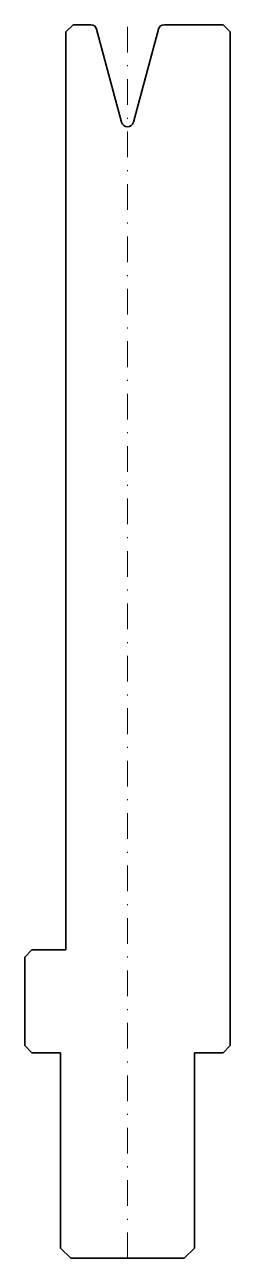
# Model space of a CAD drawing. Header units: millimetres. Extents: x -10 to 10, y -120 to 0.
import ezdxf

# ---------------------------------------------------------------- set-up
doc = ezdxf.new("R2010")
doc.units = ezdxf.units.MM
doc.header["$LTSCALE"] = 5
doc.linetypes.add('AUSGEZOGEN', pattern=[0])
doc.linetypes.add('DASHDOT', pattern=[1, 0.5, -0.25, 0, -0.25])
doc.layers.add('2', color=7, linetype='Continuous')

msp = doc.modelspace()

# ---------------------------------------------------------------- linework, layer by layer
at = {"layer": '2', "color": 7, "linetype": 'AUSGEZOGEN', "lineweight": 35}
for p, q in [((-6, -0.7), (-5.3, 0)), ((-5.3, 0), (-3.58, 0)), ((3.58, 0), (9.3, 0)), ((9.3, 0), (10, -0.7)), ((-6, -90), (-6, -0.7)), ((-3, -0.45), (-0.58, -9.48)), ((0.58, -9.48), (3, -0.45)), ((10, -0.7), (10, -99.3)), ((-10, -90.7), (-9.3, -90)), ((-9.3, -90), (-6, -90)), ((-10, -99.3), (-10, -90.7)), ((-9.3, -100), (-10, -99.3)), ((10, -99.3), (9.3, -100)), ((-6.5, -100), (-9.3, -100)), ((-6.5, -119), (-6.5, -100)), ((9.3, -100), (6.5, -100)), ((6.5, -100), (6.5, -119)), ((-5.5, -120), (-6.5, -119)), ((5.5, -120), (-5.5, -120)), ((6.5, -119), (5.5, -120))]:
    msp.add_line(p, q, dxfattribs=at)
at = {"layer": '2', "color": 7, "linetype": 'DASHDOT', "lineweight": 18}
msp.add_line((0, -120), (0, 0), dxfattribs=at)
at = {"layer": '2', "color": 7, "linetype": 'AUSGEZOGEN', "lineweight": 35}
for centre, start, end in [((-3.58, -0.6), 14.4691, 90.0807), ((3.58, -0.6), 89.9193, 165.5309), ((0, -9.33), 195.0002, 344.9998)]:
    msp.add_arc(centre, 0.6, start, end, dxfattribs=at)

doc.saveas('drawing.dxf')
